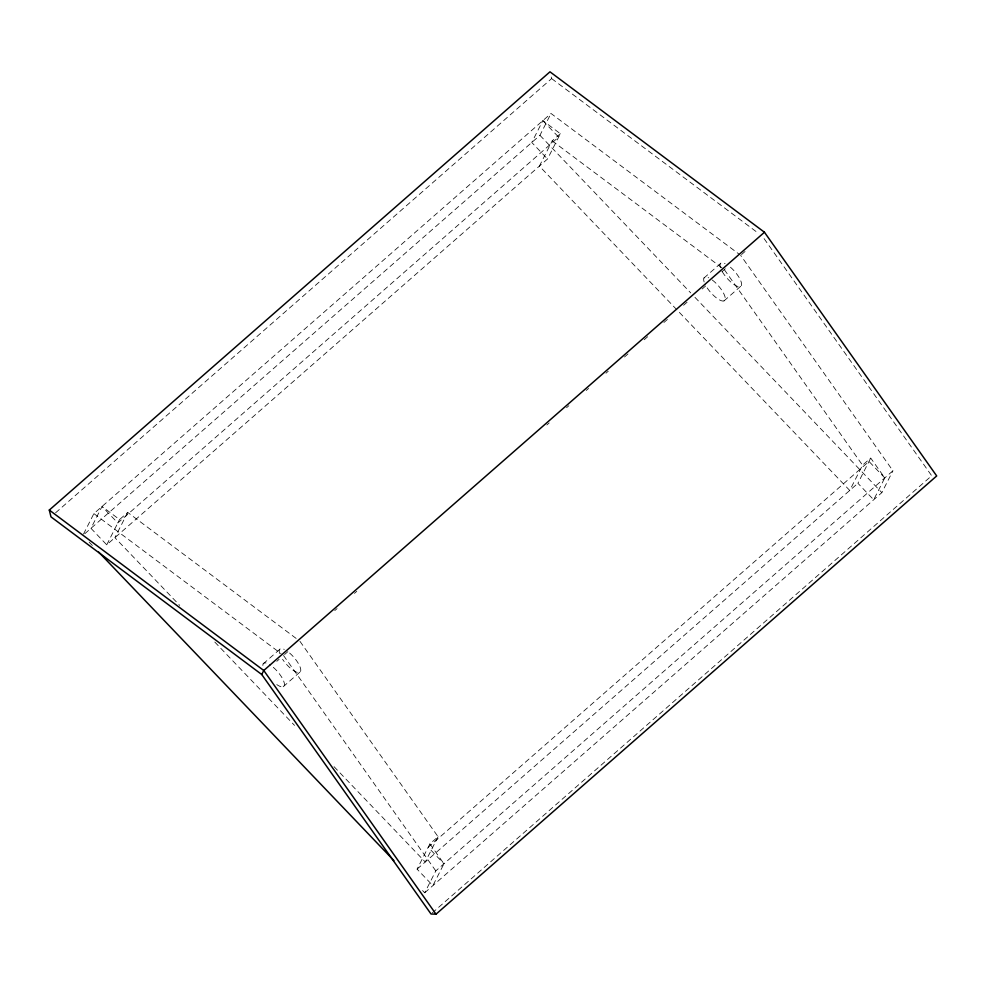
<?xml version="1.0" encoding="UTF-8"?>
<svg xmlns="http://www.w3.org/2000/svg" width="986" height="986" viewBox="0 0 986 986"><rect width="100%" height="100%" fill="white"/><g stroke="black" fill="none" stroke-linecap="round" stroke-linejoin="round"><path stroke-width="0.74" stroke-dasharray="4.93 3.7" d="M83.49 534.104L93.88 513.607L551.014 113.476L739.414 254.4M296.145 638.41L127.712 512.412L119.552 519.56L102.039 506.471L90.958 528.323L106.734 544.814L547.55 158.968L560.356 133.714L542.855 120.625L531.762 142.477L547.55 158.968M106.734 544.814L119.552 519.56M127.712 512.412L114.894 537.666L179.735 605.416M84.833 533.685L539.934 135.328L551.014 113.476M560.356 133.714L552.197 140.862L539.379 166.116L849.735 490.436L862.553 465.182L870.712 458.034L884.775 477.927L873.682 499.779L857.906 483.288L870.712 458.034M429.908 843.88L443.959 863.773L432.879 885.625L417.09 869.134L429.908 843.88L438.067 836.732L299.843 641.171M438.067 836.732L425.262 861.986L333.847 766.467M422.587 890.555L424.707 892.774L435.8 870.909L892.934 470.778L740.646 255.325M424.707 892.774L881.841 492.63L892.934 470.778M55.598 512.782L551.63 78.597L550.632 74.529M263.139 663.898L280.455 648.726M703.942 278.052L721.271 262.88M276.807 661.323L279.124 659.301M284.597 654.507L287.863 651.647M334.759 610.605L337.076 608.572M354.455 593.362L356.772 591.329M546.848 424.954L549.165 422.932M566.556 407.711L568.873 405.69M586.251 390.468L588.568 388.435M605.959 373.226L608.276 371.192M624.495 356.994L627.971 353.949M644.203 339.751L647.679 336.707M663.898 322.496L667.386 319.452M683.606 305.253L687.082 302.209M702.155 289.021L705.631 285.977M721.851 271.779L725.326 268.734M741.558 254.536L745.034 251.492M283.179 686.761L300.496 671.589M723.995 300.915L741.312 285.743M417.09 869.134L857.906 483.288M432.176 912.987L931.696 475.757L762.412 236.27M551.63 78.597L758.715 233.509M552.197 140.862L723.095 268.697M93.88 513.607L281.047 653.619M542.855 120.625L558.631 137.116L117.827 522.962L102.039 506.471M884.775 477.927L868.986 461.436L428.183 847.282L443.959 863.773M539.934 135.328L690.718 292.904M694.957 297.341L881.841 492.63M214.812 642.071L294.518 725.376M89.159 542.127L92.351 545.455M724.316 269.622L862.553 465.182M283.512 655.456L435.8 870.909M712.249 279.999A15.332 5.103 48.8 0 1 724.71 295.849A15.332 5.103 48.8 0 1 719.053 299.67A15.332 5.103 48.8 0 1 705.286 284.707M704.127 281.947A15.332 5.103 48.8 0 1 708.774 277.83M289.637 653.065A15.332 5.103 48.8 0 1 300.089 672.132A15.332 5.103 48.8 0 1 282.588 659.301M279.642 653.508A15.332 5.103 48.8 0 1 284.288 649.392M273.307 667.349A15.332 5.103 48.8 0 1 284.313 683.187A15.332 5.103 48.8 0 1 276.783 684.592M262.855 665.525A15.332 5.103 48.8 0 1 270.534 665.18M730.453 267.218A15.332 5.103 48.8 0 1 740.523 286.544A15.332 5.103 48.8 0 1 722.134 271.409M720.446 267.662A15.332 5.103 48.8 0 1 725.092 263.545"/><path stroke-width="1.48" d="M261.746 674.51L263.78 670.492L764.458 232.252L936.7 475.942L436.022 914.182L431.018 913.997L261.746 674.51L50.964 516.849L49.3 510.058L549.978 71.818L764.458 232.252M49.3 510.058L263.78 670.492L436.022 914.182M98.723 552.111L393.919 860.593"/></g></svg>
